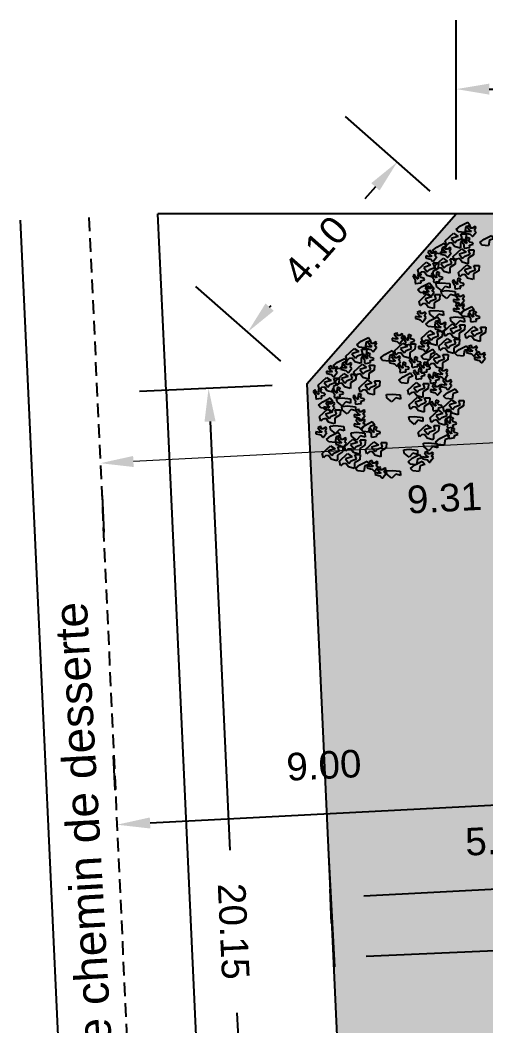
# Model space of a CAD drawing. Header units: millimetres. Extents: x 2334 to 13061, y 1687 to 13341.
# Drawn here: x 2333.99 to 2342.43, y 1713.88 to 1732.11 of the extents above; entities that cross this region are included whole.
import ezdxf

# ---------------------------------------------------------------- set-up
doc = ezdxf.new("R2010")
doc.units = ezdxf.units.MM
doc.linetypes.add('CACHE', pattern=[0.375, 0.25, -0.125])
for name, color, linetype in [('Cotations Lot', 5, 'Continuous'), ('Espaces verts', 82, 'Continuous'), ('LimitesCommunes', 6, 'Continuous'), ('LimitesConstr', 1, 'Continuous'), ('LimitesLot', 5, 'Continuous'), ('Texte', 7, 'Continuous')]:
    doc.layers.add(name, color=color, linetype=linetype)
doc.styles.get("Standard").update_dxf_attribs({"font": 'Arial.ttf'})
doc.dimstyles.new('ISO-25', dxfattribs={"dimtxt": 2.5, "dimasz": 2.5, "dimexe": 1.25, "dimexo": 0.625, "dimtad": 1, "dimtxsty": 'Standard', "dimcen": 2.5, "dimadec": 0, "dimazin": 0, "dimtfac": 1, "dimtmove": 0, "dimatfit": 3, "dimfxl": 1, "dimarcsym": 0})

# ---------------------------------------------------------------- blocks, each defined once
blk = doc.blocks.new('*D2')
at = {"layer": 'Defpoints', "color": 0, "transparency": 16777216}
for p in [(2344.734, 1717.995), (2344.734, 1717.995), (2335.744, 1717.529)]:
    blk.add_point(p, dxfattribs=at)
at = {"layer": 'LimitesConstr', "color": 0, "lineweight": -2, "transparency": 16777216}
for p, q in [((2344.702, 1718.619), (2344.67, 1719.243)), ((2335.712, 1718.153), (2335.679, 1718.777)), ((2336.343, 1717.56), (2344.135, 1717.964))]:
    blk.add_line(p, q, dxfattribs=at)
at = {"layer": 'LimitesConstr', "color": 0, "transparency": 16777216}
for points in [[(2344.13, 1718.064), (2344.14, 1717.864), (2344.734, 1717.995)], [(2336.338, 1717.66), (2336.348, 1717.46), (2335.744, 1717.529)]]:
    blk.add_solid(points, dxfattribs=at)
at = {"layer": 'LimitesConstr', "color": 0, "transparency": 16777216, "insert": (2339.494, 1718.605), "char_height": 0.5, "attachment_point": 5, "rotation": 2.9681}
blk.add_mtext('9.00', dxfattribs=at)
blk = doc.blocks.new('*D3')
at = {"layer": 'Defpoints', "color": 0, "transparency": 16777216}
for p in [(2344.734, 1724.595), (2335.44, 1724.119), (2335.442, 1724.078)]:
    blk.add_point(p, dxfattribs=at)
at = {"layer": 'LimitesConstr', "color": 0, "lineweight": 9, "transparency": 16777216}
blk.add_line((2344.137, 1724.523), (2336.041, 1724.109), dxfattribs=at)
at = {"layer": 'LimitesConstr', "color": 0, "lineweight": -2, "transparency": 16777216}
for p, q in [((2344.766, 1723.971), (2344.8, 1723.306)), ((2335.472, 1723.495), (2335.506, 1722.83))]:
    blk.add_line(p, q, dxfattribs=at)
at = {"layer": 'LimitesConstr', "color": 0, "transparency": 16777216}
for points in [[(2344.132, 1724.623), (2344.142, 1724.424), (2344.737, 1724.554)], [(2336.036, 1724.209), (2336.046, 1724.009), (2335.442, 1724.078)]]:
    blk.add_solid(points, dxfattribs=at)
at = {"layer": 'LimitesConstr', "color": 0, "transparency": 16777216, "insert": (2341.68, 1723.446), "char_height": 0.5, "attachment_point": 5, "rotation": 2.9326}
blk.add_mtext('9.31', dxfattribs=at)
blk = doc.blocks.new('*D7')
at = {"layer": 'Defpoints', "color": 0, "transparency": 16777216}
for p in [(2348.234, 1715.495), (2339.662, 1715.113), (2339.662, 1715.113)]:
    blk.add_point(p, dxfattribs=at)
at = {"layer": 'LimitesConstr', "color": 0, "lineweight": -2, "transparency": 16777216}
for p, q in [((2339.634, 1715.737), (2339.606, 1716.361)), ((2347.635, 1715.468), (2340.261, 1715.139)), ((2348.262, 1714.87), (2348.29, 1714.246))]:
    blk.add_line(p, q, dxfattribs=at)
at = {"layer": 'LimitesConstr', "color": 0, "transparency": 16777216}
for points in [[(2347.631, 1715.568), (2347.639, 1715.368), (2348.234, 1715.495)], [(2340.257, 1715.239), (2340.266, 1715.039), (2339.662, 1715.113)]]:
    blk.add_solid(points, dxfattribs=at)
at = {"layer": 'LimitesConstr', "color": 0, "transparency": 16777216, "insert": (2343.987, 1714.424), "char_height": 0.5, "attachment_point": 5, "rotation": 2.553}
blk.add_mtext('8.58', dxfattribs=at)
blk = doc.blocks.new('*D28')
at = {"layer": 'Defpoints', "color": 0, "transparency": 16777216}
for p in [(2344.734, 1717.995), (2339.541, 1717.726), (2339.62, 1716.205)]:
    blk.add_point(p, dxfattribs=at)
at = {"layer": 'LimitesConstr', "color": 0, "lineweight": -2, "transparency": 16777216}
for p, q in [((2344.767, 1717.371), (2344.878, 1715.226)), ((2339.574, 1717.101), (2339.685, 1714.957)), ((2344.214, 1716.443), (2340.219, 1716.236))]:
    blk.add_line(p, q, dxfattribs=at)
at = {"layer": 'LimitesConstr', "color": 0, "transparency": 16777216}
for points in [[(2344.209, 1716.543), (2344.219, 1716.344), (2344.813, 1716.475)], [(2340.214, 1716.336), (2340.225, 1716.137), (2339.62, 1716.205)]]:
    blk.add_solid(points, dxfattribs=at)
at = {"layer": 'LimitesConstr', "color": 0, "transparency": 16777216, "insert": (2342.734, 1717.248), "char_height": 0.5, "attachment_point": 5, "rotation": 2.9681}
blk.add_mtext('5.20', dxfattribs=at)
blk = doc.blocks.new('*D35')
at = {"layer": 'Cotations Lot', "color": 0, "lineweight": -2, "transparency": 16777216}
for p, q in [((2341.892, 1729.22), (2341.892, 1732.105)), ((2362.942, 1729.22), (2362.942, 1732.105)), ((2342.492, 1730.855), (2351.095, 1730.855)), ((2362.342, 1730.855), (2354.045, 1730.855))]:
    blk.add_line(p, q, dxfattribs=at)
at = {"layer": 'Cotations Lot', "color": 0, "transparency": 16777216}
for points in [[(2342.492, 1730.955), (2342.492, 1730.755), (2341.892, 1730.855)], [(2362.342, 1730.955), (2362.342, 1730.755), (2362.942, 1730.855)]]:
    blk.add_solid(points, dxfattribs=at)
at = {"layer": 'Defpoints', "color": 0, "transparency": 16777216}
for p in [(2341.892, 1730.855), (2341.892, 1728.595), (2362.942, 1728.595)]:
    blk.add_point(p, dxfattribs=at)
at = {"layer": 'Cotations Lot', "color": 0, "transparency": 16777216, "insert": (2352.57, 1730.855), "char_height": 0.5, "attachment_point": 5}
blk.add_mtext('21.05', dxfattribs=at)
blk = doc.blocks.new('*D38')
at = {"layer": 'Cotations Lot', "color": 0, "lineweight": -2, "transparency": 16777216}
for p, q in [((2341.423, 1729.008), (2339.885, 1730.361)), ((2340.427, 1729.084), (2340.234, 1728.865)), ((2338.713, 1725.927), (2337.175, 1727.28)), ((2338.51, 1726.905), (2338.538, 1726.937))]:
    blk.add_line(p, q, dxfattribs=at)
at = {"layer": 'Cotations Lot', "color": 0, "transparency": 16777216}
for points in [[(2340.352, 1729.151), (2340.503, 1729.018), (2340.824, 1729.535)], [(2338.435, 1726.971), (2338.585, 1726.839), (2338.114, 1726.455)]]:
    blk.add_solid(points, dxfattribs=at)
at = {"layer": 'Defpoints', "color": 0, "transparency": 16777216}
for p in [(2340.824, 1729.535), (2341.892, 1728.595), (2339.182, 1725.515)]:
    blk.add_point(p, dxfattribs=at)
at = {"layer": 'Cotations Lot', "color": 0, "transparency": 16777216, "insert": (2339.351, 1727.932), "char_height": 0.5, "attachment_point": 5, "rotation": 48.657}
blk.add_mtext('4.10', dxfattribs=at)
blk = doc.blocks.new('*D39')
at = {"layer": 'Cotations Lot', "color": 0, "lineweight": -2, "transparency": 16777216}
for p, q in [((2338.558, 1725.486), (2336.154, 1725.375)), ((2337.43, 1724.833), (2337.788, 1717.07)), ((2338.303, 1705.904), (2337.924, 1714.123)), ((2339.486, 1705.358), (2337.082, 1705.247))]:
    blk.add_line(p, q, dxfattribs=at)
at = {"layer": 'Cotations Lot', "color": 0, "transparency": 16777216}
for points in [[(2337.53, 1724.838), (2337.33, 1724.829), (2337.403, 1725.433)], [(2338.403, 1705.909), (2338.203, 1705.9), (2338.331, 1705.305)]]:
    blk.add_solid(points, dxfattribs=at)
at = {"layer": 'Defpoints', "color": 0, "transparency": 16777216}
for p in [(2339.182, 1725.515), (2338.331, 1705.305), (2340.11, 1705.387)]:
    blk.add_point(p, dxfattribs=at)
at = {"layer": 'Cotations Lot', "color": 0, "transparency": 16777216, "insert": (2337.856, 1715.597), "char_height": 0.5, "attachment_point": 5, "rotation": 272.6403}
blk.add_mtext('20.15', dxfattribs=at)
blk = doc.blocks.new('BRANCHO1', base_point=(16.66, 36.12))
for p, q in [((16.573, 36.1498), (16.6363, 36.2083)), ((16.6707, 36.1837), (16.619, 36.1683)), ((16.619, 36.1683), (16.6449, 36.1344)), ((16.6363, 36.2083), (16.6707, 36.1837)), ((16.6622, 36.1529), (16.7024, 36.1683)), ((16.7024, 36.1683), (16.6909, 36.2022)), ((16.6909, 36.2022), (16.7311, 36.2022)), ((16.7311, 36.2022), (16.7283, 36.1621)), ((16.5817, 36.1159), (16.573, 36.1498)), ((16.5989, 36.1313), (16.5817, 36.1159)), ((16.6219, 36.1344), (16.5989, 36.1313)), ((16.642, 36.1067), (16.6219, 36.1344)), ((16.6851, 36.0944), (16.642, 36.1067)), ((16.6449, 36.1344), (16.6622, 36.1529)), ((16.688, 36.1005), (16.6851, 36.0944)), ((16.7283, 36.1621), (16.688, 36.1375)), ((16.688, 36.1375), (16.688, 36.1005))]:
    blk.add_line(p, q)
blk = doc.blocks.new('BRANCHO2', base_point=(16.83, 36.07))
for p, q in [((16.7826, 36.0972), (16.8244, 36.1012)), ((16.7857, 36.0721), (16.7826, 36.0972)), ((16.8244, 36.1012), (16.8867, 36.0942)), ((16.8867, 36.0942), (16.8887, 36.0624)), ((16.8235, 36.041), (16.7857, 36.0721)), ((16.8534, 36.0726), (16.8235, 36.041)), ((16.8887, 36.0624), (16.8534, 36.0726))]:
    blk.add_line(p, q)
blk = doc.blocks.new('BRANCHO3', base_point=(16.71, 35.96))
for p, q in [((16.6899, 36.0349), (16.6698, 36.0256)), ((16.6698, 36.0256), (16.687, 36.001)), ((16.6956, 36.0318), (16.6899, 36.0349)), ((16.6927, 36.0165), (16.6956, 36.0318)), ((16.71, 36.0165), (16.6927, 36.0165)), ((16.7301, 36.0288), (16.71, 36.0165)), ((16.7243, 35.9979), (16.7387, 36.0226)), ((16.7387, 36.0226), (16.7301, 36.0288)), ((16.6554, 35.9949), (16.6554, 35.9795)), ((16.6841, 35.9887), (16.6554, 35.9949)), ((16.6554, 35.9795), (16.6812, 35.9733)), ((16.6812, 35.9733), (16.6927, 35.9702)), ((16.7014, 35.9918), (16.6841, 35.9887)), ((16.687, 36.001), (16.7014, 35.9918)), ((16.6927, 35.9702), (16.7071, 35.9548)), ((16.7071, 35.9548), (16.7128, 35.9548)), ((16.7128, 35.9548), (16.7243, 35.9702)), ((16.7387, 35.9887), (16.7243, 35.9979)), ((16.7243, 35.9702), (16.7387, 35.9887))]:
    blk.add_line(p, q)

msp = doc.modelspace()

# ---------------------------------------------------------------- hatches: boundary and pattern name
at = {"layer": 'Espaces verts', "transparency": 33554508}
h = msp.add_hatch(color=256, dxfattribs=at)
h.dxf.hatch_style = 1
h.paths.add_polyline_path([(2339.182, 1725.515), (2340.11, 1705.387), (2360.08, 1707.676), (2359.453, 1713.693), (2360.382, 1713.792), (2359.934, 1717.995), (2356.734, 1717.995), (2356.734, 1715.495), (2348.234, 1715.495), (2348.234, 1717.995), (2344.734, 1717.995), (2344.734, 1724.595), (2347.634, 1724.595), (2347.634, 1728.595), (2341.892, 1728.595)])

# ---------------------------------------------------------------- linework, layer by layer
at = {"layer": 'LimitesCommunes'}
for p, q in [((2341.892, 1728.595), (2336.485, 1728.595)), ((2336.632, 1725.397), (2336.485, 1728.595)), ((2336.632, 1725.397), (2337.561, 1705.269))]:
    msp.add_line(p, q, dxfattribs=at)
at = {"layer": 'LimitesCommunes', "transparency": 33554636}
msp.add_line((2333.988, 1728.479), (2335.063, 1705.158), dxfattribs=at)
at = {"layer": 'LimitesCommunes', "linetype": 'CACHE'}
msp.add_line((2335.236, 1728.531), (2336.312, 1705.212), dxfattribs=at)
at = {"layer": 'LimitesLot'}
for p, q in [((2339.182, 1725.515), (2341.892, 1728.595)), ((2362.942, 1728.595), (2341.892, 1728.595)), ((2339.182, 1725.515), (2340.11, 1705.387))]:
    msp.add_line(p, q, dxfattribs=at)

# ---------------------------------------------------------------- block references
at = {"layer": 'Espaces verts', "transparency": 33554636}
for name, p, xscale, yscale, zscale, rotation in [('BRANCHO2', (2342.021, 1728.322), 2.383188453260404, 2.383188453260404, 2.383188453260404, 33.69006752598447), ('BRANCHO2', (2341.592, 1727.94), 2.383188453260404, 2.383188453260404, 2.383188453260404, 33.69006752598447), ('BRANCHO3', (2342.044, 1727.988), 2.383188453260406, 2.383188453260406, 2.383188453260406, 315.0000000000102), ('BRANCHO2', (2342.45, 1728.083), 2.383188453260404, 2.383188453260404, 2.383188453260404, 33.69006752598447), ('BRANCHO3', (2341.163, 1727.345), 2.383188453260406, 2.383188453260406, 2.383188453260406, 315.0000000000102), ('BRANCHO3', (2341.496, 1727.368), 2.383188453260406, 2.383188453260406, 2.383188453260406, 315.0000000000102), ('BRANCHO2', (2341.329, 1727.225), 2.383188453260404, 2.383188453260404, 2.383188453260404, 33.69006752598447), ('BRANCHO3', (2341.878, 1727.249), 2.383188453260406, 2.383188453260406, 2.383188453260406, 315.0000000000102), ('BRANCHO2', (2342.092, 1726.796), 2.383188453260404, 2.383188453260404, 2.383188453260404, 33.69006752598447), ('BRANCHO3', (2342.164, 1726.653), 2.383188453260406, 2.383188453260406, 2.383188453260406, 315.0000000000102), ('BRANCHO2', (2341.472, 1726.606), 2.383188453260404, 2.383188453260404, 2.383188453260404, 33.69006752598447), ('BRANCHO3', (2340.982, 1726.233), 2.383188453260406, 2.383188453260406, 2.383188453260406, 315.0000000000102), ('BRANCHO2', (2340.219, 1726.233), 2.383188453260404, 2.383188453260404, 2.383188453260404, 33.69006752598447), ('BRANCHO3', (2340.243, 1725.9), 2.383188453260406, 2.383188453260406, 2.383188453260406, 315.0000000000102), ('BRANCHO2', (2340.648, 1725.995), 2.383188453260404, 2.383188453260404, 2.383188453260404, 33.69006752598447), ('BRANCHO3', (2341.101, 1725.828), 2.383188453260406, 2.383188453260406, 2.383188453260406, 315.0000000000102), ('BRANCHO2', (2341.387, 1726.019), 2.383188453260404, 2.383188453260404, 2.383188453260404, 33.69006752598447), ('BRANCHO2', (2341.997, 1726.081), 2.383188453260404, 2.383188453260404, 2.383188453260404, 33.69006752598447), ('BRANCHO2', (2339.79, 1725.852), 2.383188453260404, 2.383188453260404, 2.383188453260404, 33.69006752598447), ('BRANCHO3', (2340.886, 1725.733), 2.383188453260406, 2.383188453260406, 2.383188453260406, 315.0000000000102), ('BRANCHO3', (2341.268, 1725.733), 2.383188453260406, 2.383188453260406, 2.383188453260406, 315.0000000000102), ('BRANCHO2', (2340.982, 1725.59), 2.383188453260404, 2.383188453260404, 2.383188453260404, 33.69006752598447), ('BRANCHO3', (2341.172, 1725.614), 2.383188453260406, 2.383188453260406, 2.383188453260406, 315.0000000000102), ('BRANCHO3', (2341.435, 1725.542), 2.383188453260406, 2.383188453260406, 2.383188453260406, 315.0000000000102), ('BRANCHO3', (2339.695, 1725.28), 2.383188453260406, 2.383188453260406, 2.383188453260406, 315.0000000000102), ('BRANCHO3', (2339.361, 1725.256), 2.383188453260406, 2.383188453260406, 2.383188453260406, 315.0000000000102), ('BRANCHO3', (2340.076, 1725.161), 2.383188453260406, 2.383188453260406, 2.383188453260406, 315.0000000000102), ('BRANCHO2', (2341.792, 1725.304), 2.383188453260404, 2.383188453260404, 2.383188453260404, 33.69006752598447), ('BRANCHO2', (2339.528, 1725.137), 2.383188453260404, 2.383188453260404, 2.383188453260404, 33.69006752598447), ('BRANCHO3', (2341.482, 1725.042), 2.383188453260406, 2.383188453260406, 2.383188453260406, 315.0000000000102), ('BRANCHO3', (2341.744, 1724.732), 2.383188453260406, 2.383188453260406, 2.383188453260406, 315.0000000000102), ('BRANCHO2', (2340.291, 1724.708), 2.383188453260404, 2.383188453260404, 2.383188453260404, 33.69006752598447), ('BRANCHO3', (2340.362, 1724.565), 2.383188453260406, 2.383188453260406, 2.383188453260406, 315.0000000000102), ('BRANCHO2', (2339.671, 1724.517), 2.383188453260404, 2.383188453260404, 2.383188453260404, 33.69006752598447), ('BRANCHO2', (2341.649, 1724.47), 2.383188453260404, 2.383188453260404, 2.383188453260404, 33.69006752598447), ('BRANCHO3', (2341.768, 1724.541), 2.383188453260406, 2.383188453260406, 2.383188453260406, 315.0000000000102), ('BRANCHO2', (2341.149, 1724.112), 2.383188453260404, 2.383188453260404, 2.383188453260404, 33.69006752598447), ('BRANCHO2', (2340.195, 1723.993), 2.383188453260404, 2.383188453260404, 2.383188453260404, 33.69006752598447), ('BRANCHO2', (2341.196, 1723.993), 2.383188453260404, 2.383188453260404, 2.383188453260404, 33.69006752598447)]:
    msp.add_blockref(name, p, dxfattribs=dict(at, xscale=xscale, yscale=yscale, zscale=zscale, rotation=rotation))
at = {"layer": 'Espaces verts', "transparency": 33554636, "xscale": 2.383188453260405, "yscale": 2.383188453260405, "zscale": 2.383188453260405}
for name, p in [('BRANCHO1', (2341.901, 1728.036)), ('BRANCHO3', (2342.187, 1728.202)), ('BRANCHO3', (2341.472, 1727.75)), ('BRANCHO3', (2341.735, 1727.821)), ('BRANCHO1', (2342.044, 1727.75)), ('BRANCHO1', (2341.401, 1727.511)), ('BRANCHO1', (2341.711, 1727.583)), ('BRANCHO1', (2342.14, 1727.464)), ('BRANCHO2', (2341.639, 1727.273)), ('BRANCHO1', (2341.425, 1726.939)), ('BRANCHO3', (2341.425, 1727.106)), ('BRANCHO2', (2341.735, 1727.13)), ('BRANCHO3', (2341.973, 1726.963)), ('BRANCHO3', (2341.973, 1726.796)), ('BRANCHO3', (2341.282, 1726.653)), ('BRANCHO2', (2341.52, 1726.773)), ('BRANCHO3', (2341.639, 1726.463)), ('BRANCHO1', (2341.878, 1726.391)), ('BRANCHO2', (2341.901, 1726.653)), ('BRANCHO3', (2340.863, 1726.257)), ('BRANCHO1', (2341.472, 1726.272)), ('BRANCHO1', (2342.259, 1726.344)), ('BRANCHO3', (2340.386, 1726.114)), ('BRANCHO1', (2340.982, 1726.043)), ('BRANCHO3', (2341.339, 1726.114)), ('BRANCHO1', (2341.782, 1726.129)), ('BRANCHO1', (2340.1, 1725.947)), ('BRANCHO1', (2341.578, 1725.852)), ('BRANCHO3', (2342.211, 1726.034)), ('BRANCHO3', (2342.354, 1725.915)), ('BRANCHO3', (2339.933, 1725.733)), ('BRANCHO1', (2340.243, 1725.661)), ('BRANCHO3', (2340.815, 1725.852)), ('BRANCHO3', (2339.671, 1725.661)), ('BRANCHO1', (2339.909, 1725.495)), ('BRANCHO3', (2341.673, 1725.614)), ('BRANCHO1', (2339.599, 1725.423)), ('BRANCHO1', (2340.338, 1725.375)), ('BRANCHO1', (2341.22, 1725.328)), ('BRANCHO3', (2341.554, 1725.328)), ('BRANCHO3', (2341.744, 1725.423)), ('BRANCHO2', (2340.743, 1725.256)), ('BRANCHO3', (2339.623, 1725.018)), ('BRANCHO2', (2339.838, 1725.185)), ('BRANCHO1', (2341.244, 1725.066)), ('BRANCHO1', (2341.863, 1725.018)), ('BRANCHO1', (2339.623, 1724.851)), ('BRANCHO2', (2339.933, 1725.042)), ('BRANCHO3', (2340.171, 1724.875)), ('BRANCHO1', (2341.625, 1724.827)), ('BRANCHO3', (2340.171, 1724.708)), ('BRANCHO2', (2341.149, 1724.851)), ('BRANCHO1', (2341.411, 1724.565)), ('BRANCHO3', (2339.48, 1724.565)), ('BRANCHO2', (2339.719, 1724.684)), ('BRANCHO2', (2340.1, 1724.565)), ('BRANCHO3', (2339.838, 1724.374)), ('BRANCHO1', (2340.076, 1724.303)), ('BRANCHO1', (2340.457, 1724.255)), ('BRANCHO2', (2341.411, 1724.374)), ('BRANCHO1', (2339.671, 1724.184)), ('BRANCHO1', (2339.981, 1724.041)), ('BRANCHO2', (2341.053, 1724.255)), ('BRANCHO3', (2341.411, 1724.112)), ('BRANCHO3', (2340.41, 1723.946)), ('BRANCHO3', (2340.553, 1723.826)), ('BRANCHO2', (2340.743, 1723.874))]:
    msp.add_blockref(name, p, dxfattribs=at)

# ---------------------------------------------------------------- texts
at = {"layer": 'Texte', "insert": (2335.101, 1712.568), "char_height": 0.6, "attachment_point": 1, "rotation": 93.2205}
msp.add_mtext_dynamic_manual_height_columns('Axe chemin de desserte', width=14.37275, gutter_width=12.5, heights=[2.279], dxfattribs=at)

# ---------------------------------------------------------------- dimensions: what is measured, and where the dimension line sits
at = {"layer": 'Cotations Lot', "transparency": 33554636}
dim = msp.add_linear_dim(base=(2341.892, 1730.855), p1=(2362.942, 1728.595), p2=(2341.892, 1728.595), dimstyle='ISO-25', override={"dimtxt": 0.5, "dimasz": 0.6, "dimzin": 0, "dimdsep": 46, "dimtmove": 2}, dxfattribs=at)
dim.commit()
dim.dimension.update_dxf_attribs({"geometry": '*D35', "text_midpoint": (2352.57, 1730.855), "dimtype": 160})
for base, p2, angle, picture, middle in [((2340.824, 1729.535), (2341.892, 1728.595), 48.657, '*D38', (2339.351, 1727.932)), ((2338.331, 1705.305), (2340.11, 1705.387), 272.6403, '*D39', (2337.856, 1715.597))]:
    dim = msp.add_linear_dim(base=base, p1=(2339.182, 1725.515), p2=p2, angle=angle, dimstyle='ISO-25', override={"dimtxt": 0.5, "dimasz": 0.6, "dimzin": 0, "dimdsep": 46, "dimtmove": 2}, dxfattribs=at)
    dim.commit()
    dim.dimension.update_dxf_attribs({"geometry": picture, "text_midpoint": middle, "dimtype": 161})
at = {"layer": 'LimitesConstr'}
for base, p1, p2, angle, override, picture, middle in [((2335.442, 1724.078), (2344.734, 1724.595), (2335.44, 1724.119), 182.9326, {"dimtxt": 0.5, "dimasz": 0.6, "dimdsep": 46, "dimtmove": 2, "dimlwd": 9}, '*D3', (2341.68, 1723.446)), ((2344.734, 1717.995), (2335.744, 1717.529), (2344.734, 1717.995), 2.9681, {"dimtxt": 0.5, "dimasz": 0.6, "dimzin": 0, "dimdsep": 46}, '*D2', (2339.54, 1717.725))]:
    dim = msp.add_linear_dim(base=base, p1=p1, p2=p2, angle=angle, dimstyle='ISO-25', override=override, dxfattribs=at)
    dim.commit()
    dim.dimension.update_dxf_attribs({"geometry": picture, "text_midpoint": middle, "dimtype": 161})
at = {"layer": 'LimitesConstr', "transparency": 33554636}
dim = msp.add_linear_dim(base=(2339.62, 1716.205), p1=(2344.734, 1717.995), p2=(2339.541, 1717.726), angle=182.9681, dimstyle='ISO-25', override={"dimtxt": 0.5, "dimasz": 0.6, "dimzin": 0, "dimdsep": 46}, dxfattribs=at)
dim.commit()
dim.dimension.update_dxf_attribs({"geometry": '*D28', "text_midpoint": (2342.78, 1716.369), "dimtype": 161})
at = {"layer": 'LimitesConstr'}
dim = msp.add_aligned_dim(p1=(2348.234, 1715.495), p2=(2339.662, 1715.113), distance=0, dimstyle='ISO-25', override={"dimtxt": 0.5, "dimasz": 0.6, "dimtad": 4, "dimdsep": 46}, dxfattribs=at)
dim.commit()
dim.dimension.update_dxf_attribs({"geometry": '*D7', "text_midpoint": (2343.987, 1714.424)})

doc.saveas('drawing.dxf')
